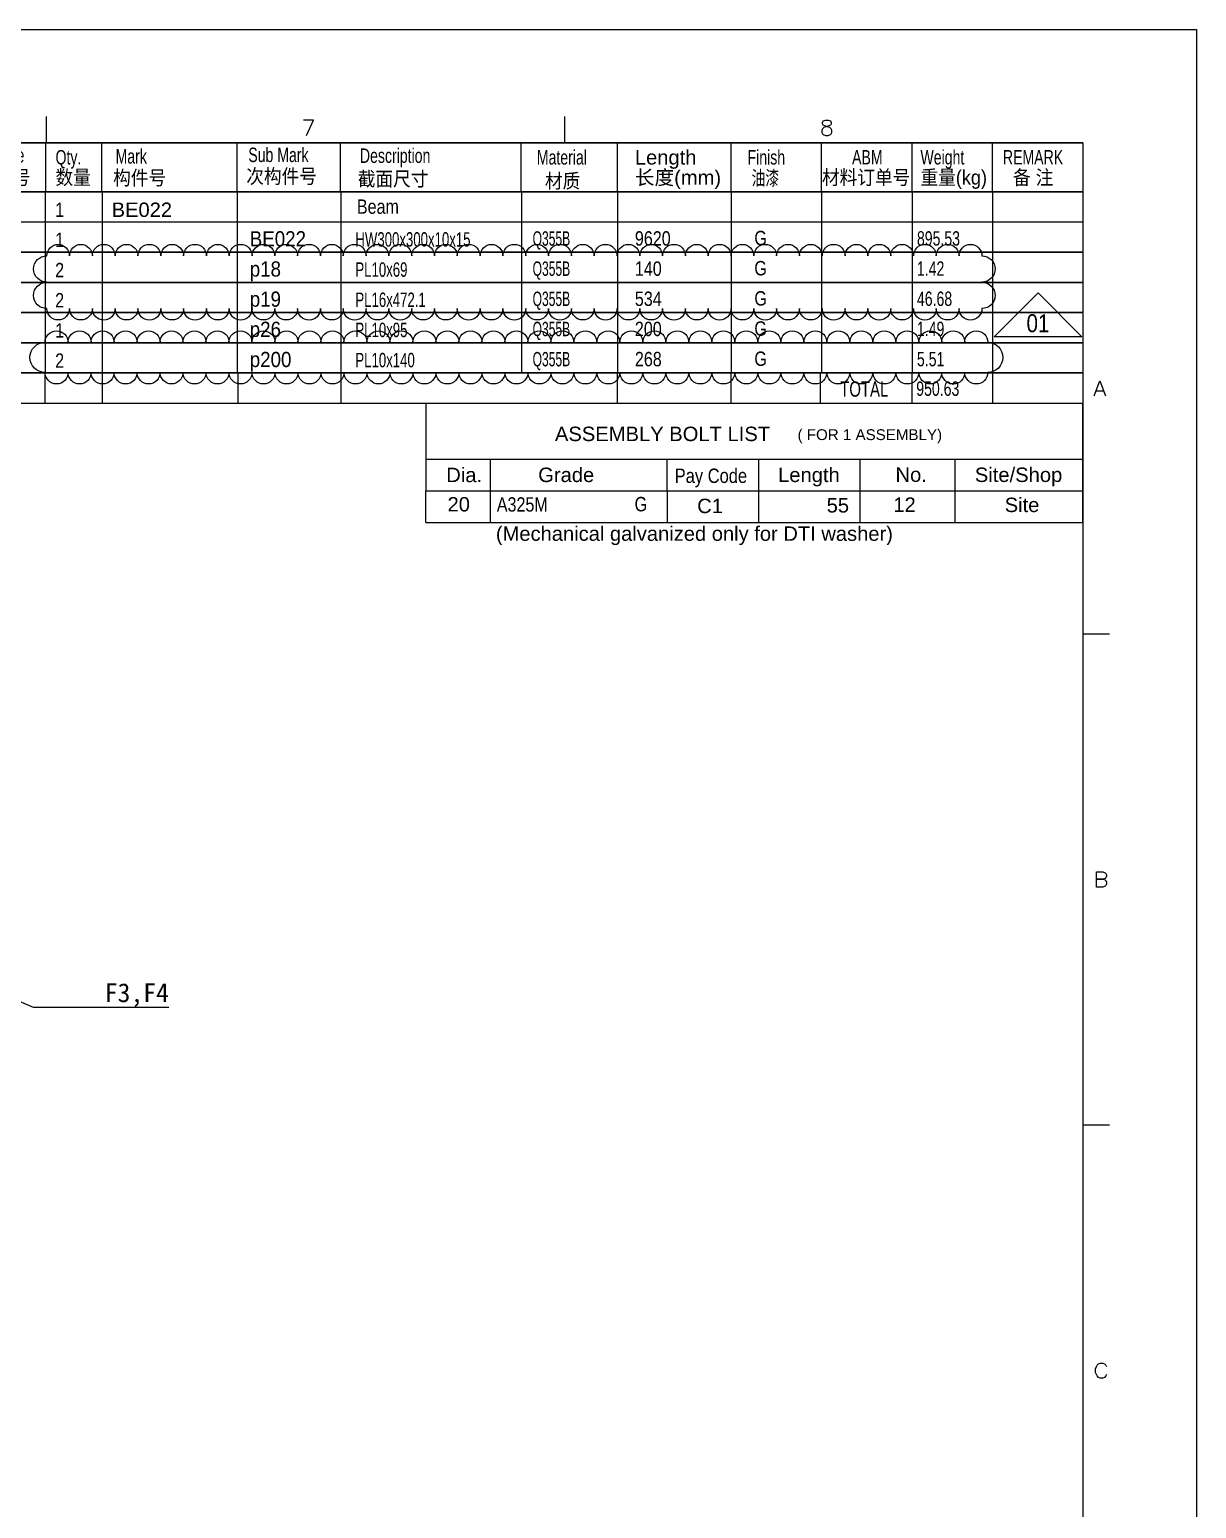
# Model space of a CAD drawing. Header units: millimetres. Extents: x -67 to 528, y -158 to 263.
# Drawn here: x 373.4 to 528.2, y 66.7 to 262.7 of the extents above; entities that cross this region are included whole.
import ezdxf

# ---------------------------------------------------------------- set-up
doc = ezdxf.new("R2010")
doc.units = ezdxf.units.MM
doc.layers.add('WELD_LABELS', color=5, linetype='Continuous')
doc.styles.add('Arial', font='ARIAL.TTF', dxfattribs={"height": 0.2})
doc.styles.add('Arial Narrow', font='ARIALN.TTF', dxfattribs={"height": 0.2})

# ---------------------------------------------------------------- blocks, each defined once
blk = doc.blocks.new('Unknown-251777343-6207')
at = {"color": 7, "linetype": 'Continuous'}
for p, q in [((-66.84, 262.73), (528.16, 262.73)), ((528.16, 262.73), (528.16, -157.97)), ((375.65, 251.22), (375.65, 247.71)), ((444.39, 251.22), (444.39, 247.71)), ((411.1, 250.72), (409.76, 250.72)), ((410.14, 248.71), (411.1, 250.72)), ((478.58, 249.57), (478.48, 249.38)), ((478.48, 249.38), (478.48, 249.09)), ((478.48, 249.09), (478.58, 248.9)), ((478.58, 250.43), (478.68, 250.62)), ((478.58, 250.24), (478.58, 250.43)), ((478.68, 250.05), (478.58, 250.24)), ((478.77, 249.76), (478.58, 249.57)), ((478.68, 250.62), (478.96, 250.72)), ((478.87, 249.95), (478.68, 250.05)), ((479.06, 249.86), (478.77, 249.76)), ((479.25, 249.86), (478.87, 249.95)), ((478.96, 250.72), (479.35, 250.72)), ((479.44, 249.95), (479.06, 249.86)), ((479.54, 249.76), (479.25, 249.86)), ((479.35, 250.72), (479.63, 250.62)), ((479.63, 250.05), (479.44, 249.95)), ((479.73, 249.57), (479.54, 249.76)), ((479.63, 250.62), (479.73, 250.43)), ((479.73, 250.24), (479.63, 250.05)), ((479.73, 250.43), (479.73, 250.24)), ((479.82, 249.38), (479.73, 249.57)), ((479.73, 248.9), (479.82, 249.09)), ((479.82, 249.09), (479.82, 249.38)), ((-36.8, 247.71), (513.12, 247.71)), ((478.58, 248.9), (478.68, 248.81)), ((478.68, 248.81), (478.96, 248.71)), ((478.96, 248.71), (479.35, 248.71)), ((479.35, 248.71), (479.63, 248.81)), ((479.63, 248.81), (479.73, 248.9)), ((513.12, 247.71), (513.12, -142.95)), ((514.59, 214.16), (515.35, 216.16)), ((515.35, 216.16), (516.12, 214.16)), ((514.88, 214.83), (515.83, 214.83)), ((513.12, 182.6), (516.64, 182.6)), ((514.9, 149.04), (514.9, 151.05)), ((514.9, 151.05), (515.77, 151.05)), ((515.77, 151.05), (516.05, 150.95)), ((515.77, 150.09), (514.9, 150.09)), ((514.9, 150.09), (515.77, 150.09)), ((515.77, 149.04), (514.9, 149.04)), ((516.05, 150.19), (515.77, 150.09)), ((515.77, 150.09), (516.05, 150)), ((516.05, 149.14), (515.77, 149.04)), ((516.05, 150.95), (516.15, 150.86)), ((516.15, 150.28), (516.05, 150.19)), ((516.05, 150), (516.15, 149.9)), ((516.15, 149.24), (516.05, 149.14)), ((516.15, 150.86), (516.25, 150.67)), ((516.25, 150.48), (516.15, 150.28)), ((516.15, 149.9), (516.25, 149.71)), ((516.25, 149.43), (516.15, 149.24)), ((516.25, 150.67), (516.25, 150.48)), ((516.25, 149.71), (516.25, 149.43)), ((513.12, 117.5), (516.64, 117.5)), ((514.8, 85.17), (514.9, 85.46)), ((514.8, 84.69), (514.8, 85.17)), ((514.9, 84.41), (514.8, 84.69)), ((514.9, 85.46), (515, 85.65)), ((515, 84.22), (514.9, 84.41)), ((515, 85.65), (515.19, 85.84)), ((515.19, 85.84), (515.38, 85.93)), ((515.38, 85.93), (515.77, 85.93)), ((515.77, 85.93), (515.96, 85.84)), ((515.96, 85.84), (516.15, 85.65)), ((516.15, 85.65), (516.25, 85.46)), ((516.25, 84.41), (516.15, 84.22)), ((515.19, 84.03), (515, 84.22)), ((515.38, 83.93), (515.19, 84.03)), ((515.77, 83.93), (515.38, 83.93)), ((515.96, 84.03), (515.77, 83.93)), ((516.15, 84.22), (515.96, 84.03))]:
    blk.add_line(p, q, dxfattribs=at)
blk = doc.blocks.new('Cloud-251777343-5906')
at = {"color": 1, "linetype": 'Continuous'}
blk.add_lwpolyline([(375.72, 232.74, -1), (378.74, 232.74, -1), (381.76, 232.74, -1), (384.79, 232.74, -1), (387.81, 232.74, -1), (390.84, 232.74, -1), (393.86, 232.74, -1), (396.89, 232.74, -1), (399.91, 232.74, -1), (402.94, 232.74, -1), (405.96, 232.74, -1), (408.98, 232.74, -1), (412.01, 232.74, -1), (415.03, 232.74, -1), (418.06, 232.74, -1), (421.08, 232.74, -1), (424.11, 232.74, -1), (427.13, 232.74, -1), (430.15, 232.74, -1), (433.18, 232.74, -1), (436.2, 232.74, -1), (439.23, 232.74, -1), (442.25, 232.74, -1), (445.28, 232.74, -1), (448.3, 232.74, -1), (451.33, 232.74, -1), (454.35, 232.74, -1), (457.37, 232.74, -1), (460.4, 232.74, -1), (463.42, 232.74, -1), (466.45, 232.74, -1), (469.47, 232.74, -1), (472.5, 232.74, -1), (475.52, 232.74, -1), (478.54, 232.74, -1), (481.57, 232.74, -1), (484.59, 232.74, -1), (487.62, 232.74, -1), (490.64, 232.74, -1), (493.67, 232.74, -1), (496.69, 232.74, -1), (499.72, 232.74, -1), (499.72, 229.24, -1), (499.72, 225.74, -1), (496.69, 225.74, -1), (493.67, 225.74, -1), (490.64, 225.74, -1), (487.62, 225.74, -1), (484.59, 225.74, -1), (481.57, 225.74, -1), (478.54, 225.74, -1), (475.52, 225.74, -1), (472.5, 225.74, -1), (469.47, 225.74, -1), (466.45, 225.74, -1), (463.42, 225.74, -1), (460.4, 225.74, -1), (457.37, 225.74, -1), (454.35, 225.74, -1), (451.33, 225.74, -1), (448.3, 225.74, -1), (445.28, 225.74, -1), (442.25, 225.74, -1), (439.23, 225.74, -1), (436.2, 225.74, -1), (433.18, 225.74, -1), (430.15, 225.74, -1), (427.13, 225.74, -1), (424.11, 225.74, -1), (421.08, 225.74, -1), (418.06, 225.74, -1), (415.03, 225.74, -1), (412.01, 225.74, -1), (408.98, 225.74, -1), (405.96, 225.74, -1), (402.94, 225.74, -1), (399.91, 225.74, -1), (396.89, 225.74, -1), (393.86, 225.74, -1), (390.84, 225.74, -1), (387.81, 225.74, -1), (384.79, 225.74, -1), (381.76, 225.74, -1), (378.74, 225.74, -1), (375.72, 225.74, -1), (375.72, 229.24, -1), (375.72, 232.74)], format="xyb", close=True, dxfattribs=at)
blk = doc.blocks.new('Cloud-251777343-6124')
at = {"color": 1, "linetype": 'Continuous'}
blk.add_lwpolyline([(375.49, 221.27, -1), (378.54, 221.27, -1), (381.59, 221.27, -1), (384.64, 221.27, -1), (387.69, 221.27, -1), (390.74, 221.27, -1), (393.78, 221.27, -1), (396.83, 221.27, -1), (399.88, 221.27, -1), (402.93, 221.27, -1), (405.98, 221.27, -1), (409.03, 221.27, -1), (412.08, 221.27, -1), (415.13, 221.27, -1), (418.18, 221.27, -1), (421.22, 221.27, -1), (424.27, 221.27, -1), (427.32, 221.27, -1), (430.37, 221.27, -1), (433.42, 221.27, -1), (436.47, 221.27, -1), (439.52, 221.27, -1), (442.57, 221.27, -1), (445.61, 221.27, -1), (448.66, 221.27, -1), (451.71, 221.27, -1), (454.76, 221.27, -1), (457.81, 221.27, -1), (460.86, 221.27, -1), (463.91, 221.27, -1), (466.96, 221.27, -1), (470, 221.27, -1), (473.05, 221.27, -1), (476.1, 221.27, -1), (479.15, 221.27, -1), (482.2, 221.27, -1), (485.25, 221.27, -1), (488.3, 221.27, -1), (491.35, 221.27, -1), (494.39, 221.27, -1), (497.44, 221.27, -1), (500.49, 221.27, -1), (500.49, 217.27, -1), (497.44, 217.27, -1), (494.39, 217.27, -1), (491.35, 217.27, -1), (488.3, 217.27, -1), (485.25, 217.27, -1), (482.2, 217.27, -1), (479.15, 217.27, -1), (476.1, 217.27, -1), (473.05, 217.27, -1), (470, 217.27, -1), (466.96, 217.27, -1), (463.91, 217.27, -1), (460.86, 217.27, -1), (457.81, 217.27, -1), (454.76, 217.27, -1), (451.71, 217.27, -1), (448.66, 217.27, -1), (445.61, 217.27, -1), (442.57, 217.27, -1), (439.52, 217.27, -1), (436.47, 217.27, -1), (433.42, 217.27, -1), (430.37, 217.27, -1), (427.32, 217.27, -1), (424.27, 217.27, -1), (421.22, 217.27, -1), (418.18, 217.27, -1), (415.13, 217.27, -1), (412.08, 217.27, -1), (409.03, 217.27, -1), (405.98, 217.27, -1), (402.93, 217.27, -1), (399.88, 217.27, -1), (396.83, 217.27, -1), (393.78, 217.27, -1), (390.74, 217.27, -1), (387.69, 217.27, -1), (384.64, 217.27, -1), (381.59, 217.27, -1), (378.54, 217.27, -1), (375.49, 217.27, -1), (375.49, 221.27)], format="xyb", close=True, dxfattribs=at)
blk = doc.blocks.new('Unknown-251777343-6201')
at = {"color": 7, "linetype": 'Continuous'}
for p, q in [((513.12, 247.71), (350.24, 247.71)), ((350.24, 241.22), (350.24, 247.71)), ((367.52, 241.22), (367.52, 247.71)), ((375.59, 241.22), (375.59, 247.71)), ((383.03, 241.22), (383.03, 247.71)), ((400.97, 241.22), (400.97, 247.71)), ((414.68, 241.22), (414.68, 247.71)), ((438.61, 241.22), (438.61, 247.71)), ((451.41, 241.22), (451.41, 247.71)), ((466.47, 241.22), (466.47, 247.71)), ((478.43, 241.22), (478.43, 247.71)), ((490.45, 241.22), (490.45, 247.71)), ((501.11, 241.22), (501.11, 247.71)), ((513.12, 247.71), (513.12, 241.22)), ((513.11, 241.22), (350.17, 241.22)), ((350.17, 241.22), (513.12, 241.22)), ((350.17, 241.22), (350.17, 237.22)), ((367.5, 241.22), (367.5, 237.22)), ((375.5, 241.22), (375.5, 237.22)), ((383.06, 241.22), (383.06, 237.22)), ((400.98, 241.22), (400.98, 237.22)), ((414.72, 241.22), (414.72, 237.22)), ((438.65, 241.22), (438.65, 237.22)), ((451.41, 241.22), (451.41, 237.22)), ((466.46, 241.22), (466.46, 237.22)), ((478.46, 241.22), (478.46, 237.22)), ((490.46, 241.22), (490.46, 237.22)), ((501.12, 241.22), (501.12, 237.22)), ((513.12, 241.22), (513.12, 237.22)), ((513.11, 237.22), (350.17, 237.22)), ((513.12, 237.22), (350.17, 237.22)), ((350.17, 237.22), (350.17, 233.22)), ((367.5, 237.22), (367.5, 233.22)), ((367.5, 237.22), (367.5, 233.22)), ((375.5, 237.22), (375.5, 233.22)), ((383.06, 237.22), (383.06, 233.22)), ((400.98, 237.22), (400.98, 233.22)), ((414.72, 237.22), (414.72, 233.22)), ((438.66, 237.22), (438.66, 233.22)), ((451.41, 237.22), (451.41, 233.22)), ((466.46, 237.22), (466.46, 233.22)), ((478.46, 237.22), (478.46, 233.22)), ((490.46, 237.22), (490.46, 233.22)), ((501.12, 237.22), (501.12, 233.22)), ((513.12, 237.22), (513.12, 233.22)), ((350.17, 233.22), (513.12, 233.22)), ((513.12, 233.22), (350.17, 233.22)), ((350.17, 233.22), (350.17, 229.22)), ((367.5, 233.22), (367.5, 229.22)), ((367.5, 233.22), (367.5, 229.22)), ((375.5, 233.22), (375.5, 229.22)), ((383.06, 233.22), (383.06, 229.22)), ((400.98, 233.22), (400.98, 229.22)), ((414.72, 233.22), (414.72, 229.22)), ((438.66, 233.22), (438.66, 229.22)), ((451.41, 233.22), (451.41, 229.22)), ((466.46, 233.22), (466.46, 229.22)), ((478.46, 233.22), (478.46, 229.22)), ((490.46, 233.22), (490.46, 229.22)), ((501.12, 233.22), (501.12, 229.22)), ((513.12, 233.22), (513.12, 229.22)), ((350.17, 229.22), (513.12, 229.22)), ((513.12, 229.22), (350.17, 229.22)), ((350.17, 229.22), (350.17, 225.22)), ((367.5, 229.22), (367.5, 225.22)), ((367.5, 229.22), (367.5, 225.22)), ((375.5, 229.22), (375.5, 225.22)), ((383.06, 229.22), (383.06, 225.22)), ((400.98, 229.22), (400.98, 225.22)), ((414.72, 229.22), (414.72, 225.22)), ((438.66, 229.22), (438.66, 225.22)), ((451.41, 229.22), (451.41, 225.22)), ((466.46, 229.22), (466.46, 225.22)), ((478.46, 229.22), (478.46, 225.22)), ((490.46, 229.22), (490.46, 225.22)), ((501.12, 229.22), (501.12, 225.22)), ((513.12, 229.22), (513.12, 225.22)), ((350.17, 225.22), (513.12, 225.22)), ((513.12, 225.22), (350.17, 225.22)), ((350.17, 225.22), (350.17, 221.22)), ((367.5, 225.22), (367.5, 221.22)), ((367.5, 225.22), (367.5, 221.22)), ((375.5, 225.22), (375.5, 221.22)), ((383.06, 225.22), (383.06, 221.22)), ((400.98, 225.22), (400.98, 221.22)), ((414.72, 225.22), (414.72, 221.22)), ((438.66, 225.22), (438.66, 221.22)), ((451.41, 225.22), (451.41, 221.22)), ((466.46, 225.22), (466.46, 221.22)), ((478.46, 225.22), (478.46, 221.22)), ((490.46, 225.22), (490.46, 221.22)), ((501.12, 225.22), (501.12, 221.22)), ((513.12, 225.22), (513.12, 221.22)), ((350.17, 221.22), (513.12, 221.22)), ((513.12, 221.22), (350.17, 221.22)), ((350.17, 221.22), (350.17, 217.22)), ((367.5, 221.22), (367.5, 217.22)), ((367.5, 221.22), (367.5, 217.22)), ((375.5, 221.22), (375.5, 217.22)), ((383.06, 221.22), (383.06, 217.22)), ((400.98, 221.22), (400.98, 217.22)), ((414.72, 221.22), (414.72, 217.22)), ((438.66, 221.22), (438.66, 217.22)), ((451.41, 221.22), (451.41, 217.22)), ((466.46, 221.22), (466.46, 217.22)), ((478.46, 221.22), (478.46, 217.22)), ((490.46, 221.22), (490.46, 217.22)), ((501.12, 221.22), (501.12, 217.22)), ((513.12, 221.22), (513.12, 217.22)), ((350.16, 217.22), (350.16, 213.14)), ((513.05, 217.22), (350.16, 217.22)), ((350.17, 217.22), (513.12, 217.22)), ((367.48, 217.22), (367.48, 213.14)), ((375.48, 217.22), (375.48, 213.14)), ((383.08, 217.22), (383.08, 213.14)), ((401.04, 217.22), (401.04, 213.14)), ((414.7, 217.22), (414.7, 213.14)), ((451.37, 217.22), (451.37, 213.15)), ((466.44, 217.21), (466.44, 213.14)), ((478.26, 217.22), (478.26, 213.22)), ((490.44, 217.22), (490.44, 213.14)), ((501.11, 217.22), (501.11, 213.14)), ((513.12, 217.22), (513.12, 213.14)), ((513.05, 213.14), (350.16, 213.14))]:
    blk.add_line(p, q, dxfattribs=at)
at = {"color": 3, "style": 'Arial'}
for s, height, width, p in [('Line', 1.91, 0.7, (369.22, 245.11)), ('Sub Mark', 1.91, 0.7, (402.44, 245.17)), ('Description', 1.9102, 0.7, (417.24, 245.06)), ('Pay Cat.', 1.91, 0.7, (354.71, 244.79)), ('Qty.', 1.91, 0.7, (376.88, 244.85)), ('Mark', 1.91, 0.7, (384.84, 244.97)), ('ABM', 1.91, 0.7, (482.5, 244.85)), ('Weight', 1.91, 0.7, (491.57, 244.85)), ('REMARK', 1.91, 0.7, (502.5, 244.85)), ('行号', 1.91, 0.9, (368.88, 242.18)), ('数量', 1.91, 0.9, (376.88, 242.18)), ('构件号', 1.91, 0.9, (384.52, 242.13)), ('次构件号', 1.91, 0.9, (402.17, 242.33)), ('截面尺寸', 1.91, 0.9, (416.95, 241.99)), ('材料订单号', 1.91, 0.9, (478.5, 242.18)), ('重量(kg)', 1.91, 0.9, (491.57, 242.18)), ('备 注', 1.91, 0.9, (503.83, 242.18))]:
    blk.add_text(s, height=height, dxfattribs=dict(at, width=width)).set_placement(p)
at = {"color": 3, "linetype": 'Continuous'}
for s, height, style, width, p in [('Material', 1.91, 'Arial', 0.7, (440.7, 244.84)), ('Finish', 1.91, 'Arial', 0.7, (468.64, 244.84)), ('付款等级', 1.91, 'Arial', 0.9, (353.96, 241.89)), ('材质', 1.91, 'Arial', 0.9, (441.77, 241.71)), ('油漆', 1.91, 'Arial', 0.7, (469.18, 242.1)), ('1', 1.91, 'Arial', 0.8, (369.84, 237.89)), ('1', 1.91, 'Arial', 0.8, (376.83, 237.89)), ('Beam', 1.91, 'Arial', 0.8, (416.84, 238.31)), ('1810.02.10.03.12', 1.9102, 'Arial', 0.8, (350.41, 234.12)), ('2', 1.91, 'Arial', 0.8, (369.93, 233.9)), ('1', 1.91, 'Arial', 0.8, (376.83, 233.89)), ('BE022', 2.022, 'Arial', 0.88, (402.63, 233.98)), ('HW300x300x10x15', 1.9089, 'Arial Narrow', 0.8, (416.64, 233.96)), ('Q355B', 1.91, 'Arial', 0.6, (440.14, 234.08)), ('9620', 1.91, 'Arial', 0.8, (453.7, 234.09)), ('G', 1.91, 'Arial', 0.8, (469.54, 234.14)), ('895.53', 1.91, 'Arial', 0.7, (491.1, 234.09)), ('1810.02.10.03.12', 1.9102, 'Arial', 0.8, (350.41, 230.12)), ('3', 1.91, 'Arial', 0.8, (369.93, 229.9)), ('2', 1.91, 'Arial', 0.8, (376.83, 229.89)), ('p18', 2.022, 'Arial', 0.88, (402.63, 229.98)), ('PL10x69', 1.909, 'Arial Narrow', 0.8, (416.64, 229.96)), ('Q355B', 1.91, 'Arial', 0.6, (440.14, 230.08)), ('140', 1.91, 'Arial', 0.8, (453.7, 230.09)), ('G', 1.91, 'Arial', 0.8, (469.54, 230.14)), ('1.42', 1.91, 'Arial', 0.7, (491.1, 230.09)), ('1810.02.10.03.12', 1.9102, 'Arial', 0.8, (350.41, 226.12)), ('4', 1.91, 'Arial', 0.8, (369.93, 225.9)), ('2', 1.91, 'Arial', 0.8, (376.83, 225.89)), ('p19', 2.022, 'Arial', 0.88, (402.63, 225.98)), ('PL16x472.1', 1.909, 'Arial Narrow', 0.8, (416.64, 225.96)), ('Q355B', 1.91, 'Arial', 0.6, (440.14, 226.08)), ('534', 1.91, 'Arial', 0.8, (453.7, 226.09)), ('G', 1.91, 'Arial', 0.8, (469.54, 226.14)), ('46.68', 1.91, 'Arial', 0.7, (491.1, 226.09)), ('1810.02.10.03.12', 1.9102, 'Arial', 0.8, (350.41, 222.12)), ('5', 1.91, 'Arial', 0.8, (369.93, 221.9)), ('1', 1.91, 'Arial', 0.8, (376.83, 221.89)), ('p26', 2.022, 'Arial', 0.88, (402.63, 221.98)), ('PL10x95', 1.909, 'Arial Narrow', 0.8, (416.64, 221.96)), ('Q355B', 1.91, 'Arial', 0.6, (440.14, 222.08)), ('200', 1.91, 'Arial', 0.8, (453.7, 222.09)), ('G', 1.91, 'Arial', 0.8, (469.54, 222.14)), ('1.49', 1.91, 'Arial', 0.7, (491.1, 222.09)), ('1810.02.10.03.12', 1.9102, 'Arial', 0.8, (350.41, 218.12)), ('6', 1.91, 'Arial', 0.8, (369.93, 217.9)), ('2', 1.91, 'Arial', 0.8, (376.83, 217.89)), ('p200', 2.022, 'Arial', 0.88, (402.63, 217.98)), ('PL10x140', 1.909, 'Arial Narrow', 0.8, (416.64, 217.96)), ('Q355B', 1.91, 'Arial', 0.6, (440.14, 218.08)), ('268', 1.91, 'Arial', 0.8, (453.7, 218.09)), ('G', 1.91, 'Arial', 0.8, (469.54, 218.14)), ('5.51', 1.91, 'Arial', 0.7, (491.1, 218.09)), ('TOTAL', 2.022, 'Arial', 0.7, (480.93, 214.06)), ('950.63', 1.91, 'Arial', 0.7, (491.01, 214.17))]:
    blk.add_text(s, height=height, dxfattribs=dict(at, style=style, width=width)).set_placement(p)
at = {"color": 3, "style": 'Arial'}
for s, p in [('Length', (453.7, 244.84)), ('长度(mm)', (453.7, 242.17))]:
    blk.add_text(s, height=1.91, dxfattribs=at).set_placement(p)
at = {"color": 3, "linetype": 'Continuous', "style": 'Arial'}
blk.add_text('BE022', height=1.91, dxfattribs=at).set_placement((384.32, 237.89))
blk = doc.blocks.new('Unknown-251777343-6208')
at = {"color": 7, "linetype": 'Continuous'}
for p, q in [((425.96, 213.14), (425.96, 201.59)), ((513.05, 213.14), (513.05, 201.59)), ((425.96, 205.79), (513.05, 205.79)), ((434.56, 201.59), (434.56, 205.79)), ((457.97, 201.6), (457.97, 205.8)), ((470.14, 201.59), (470.14, 205.79)), ((483.55, 205.79), (483.55, 201.59)), ((496.12, 205.79), (496.12, 201.59)), ((425.96, 201.59), (513.05, 201.59)), ((425.96, 197.4), (425.96, 201.59)), ((434.56, 197.38), (434.56, 201.58)), ((458.01, 197.38), (458.01, 201.58)), ((470.14, 197.38), (470.14, 201.58)), ((483.55, 201.58), (483.55, 197.38)), ((496.12, 201.58), (496.12, 197.38)), ((513.05, 201.58), (513.05, 197.38)), ((425.96, 197.38), (513.05, 197.38))]:
    blk.add_line(p, q, dxfattribs=at)
at = {"color": 7, "style": 'Arial'}
blk.add_text('ASSEMBLY BOLT LIST', height=1.9143, dxfattribs=at).set_placement((443.1, 208.17))
at = {"color": 7, "linetype": 'Continuous'}
for s, height, style, p in [('( FOR 1 ASSEMBLY)', 1.4358, 'Arial', (475.27, 208.31)), ('Dia.', 1.914, 'Arial', (428.69, 202.73)), ('Grade', 1.914, 'Arial', (440.88, 202.74)), ('Pay Code', 1.909, 'Arial Narrow', (458.98, 202.62)), ('Length', 1.914, 'Arial', (472.69, 202.74)), ('No.', 1.914, 'Arial', (488.26, 202.77)), ('Site/Shop', 1.914, 'Arial', (498.78, 202.75)), ('C1', 1.914, 'Arial', (461.96, 198.62)), ('(Mechanical galvanized only for DTI washer)', 1.9102, 'Arial', (435.27, 194.95))]:
    blk.add_text(s, height=height, dxfattribs=dict(at, style=style)).set_placement(p)
at = {"color": 8, "linetype": 'Continuous', "style": 'Arial'}
for s, p in [('20', (428.86, 198.84)), ('55', (479.13, 198.7)), ('12', (487.97, 198.79)), ('Site', (502.74, 198.76))]:
    blk.add_text(s, height=1.91, dxfattribs=at).set_placement(p)
at = {"color": 8, "linetype": 'Continuous', "style": 'Arial', "width": 0.8}
for s, p in [('A325M', (435.39, 198.82)), ('G', (453.66, 198.86))]:
    blk.add_text(s, height=1.91, dxfattribs=at).set_placement(p)
blk = doc.blocks.new('Text-251777343-5910')
at = {"color": 0, "linetype": 'Continuous'}
blk.add_wipeout([(508.68, 222.61), (508.68, 225.11), (505.63, 225.11), (505.63, 222.61)], dxfattribs=at)
at = {"color": 1, "linetype": 'Continuous'}
for p, q in [((501.33, 222.01), (507.16, 227.84)), ((507.16, 227.84), (512.98, 222.01)), ((512.98, 222.01), (501.33, 222.01))]:
    blk.add_line(p, q, dxfattribs=at)
at = {"color": 1, "linetype": 'Continuous', "style": 'Arial Narrow'}
blk.add_text('01', height=2.386, dxfattribs=at).set_placement((505.63, 222.61))

msp = doc.modelspace()

# ---------------------------------------------------------------- linework, layer by layer
at = {"layer": 'WELD_LABELS', "color": 5}
for p, q in [((311.35, 159.79), (373.91, 133.14)), ((373.91, 133.14), (391.91, 133.14))]:
    msp.add_line(p, q, dxfattribs=at)

# ---------------------------------------------------------------- block references
for name in ['Unknown-251777343-6207', 'Unknown-251777343-6201', 'Cloud-251777343-5906', 'Cloud-251777343-6124', 'Unknown-251777343-6208']:
    msp.add_blockref(name, (0, 0))

# ---------------------------------------------------------------- texts
at = {"layer": 'WELD_LABELS', "color": 5, "insert": (391.91, 133.14), "char_height": 2.5, "attachment_point": 9}
msp.add_mtext('F3,F4', dxfattribs=at)

# ---------------------------------------------------------------- next in the draw order: block references
msp.add_blockref('Text-251777343-5910', (0, 0))

doc.saveas('drawing.dxf')
